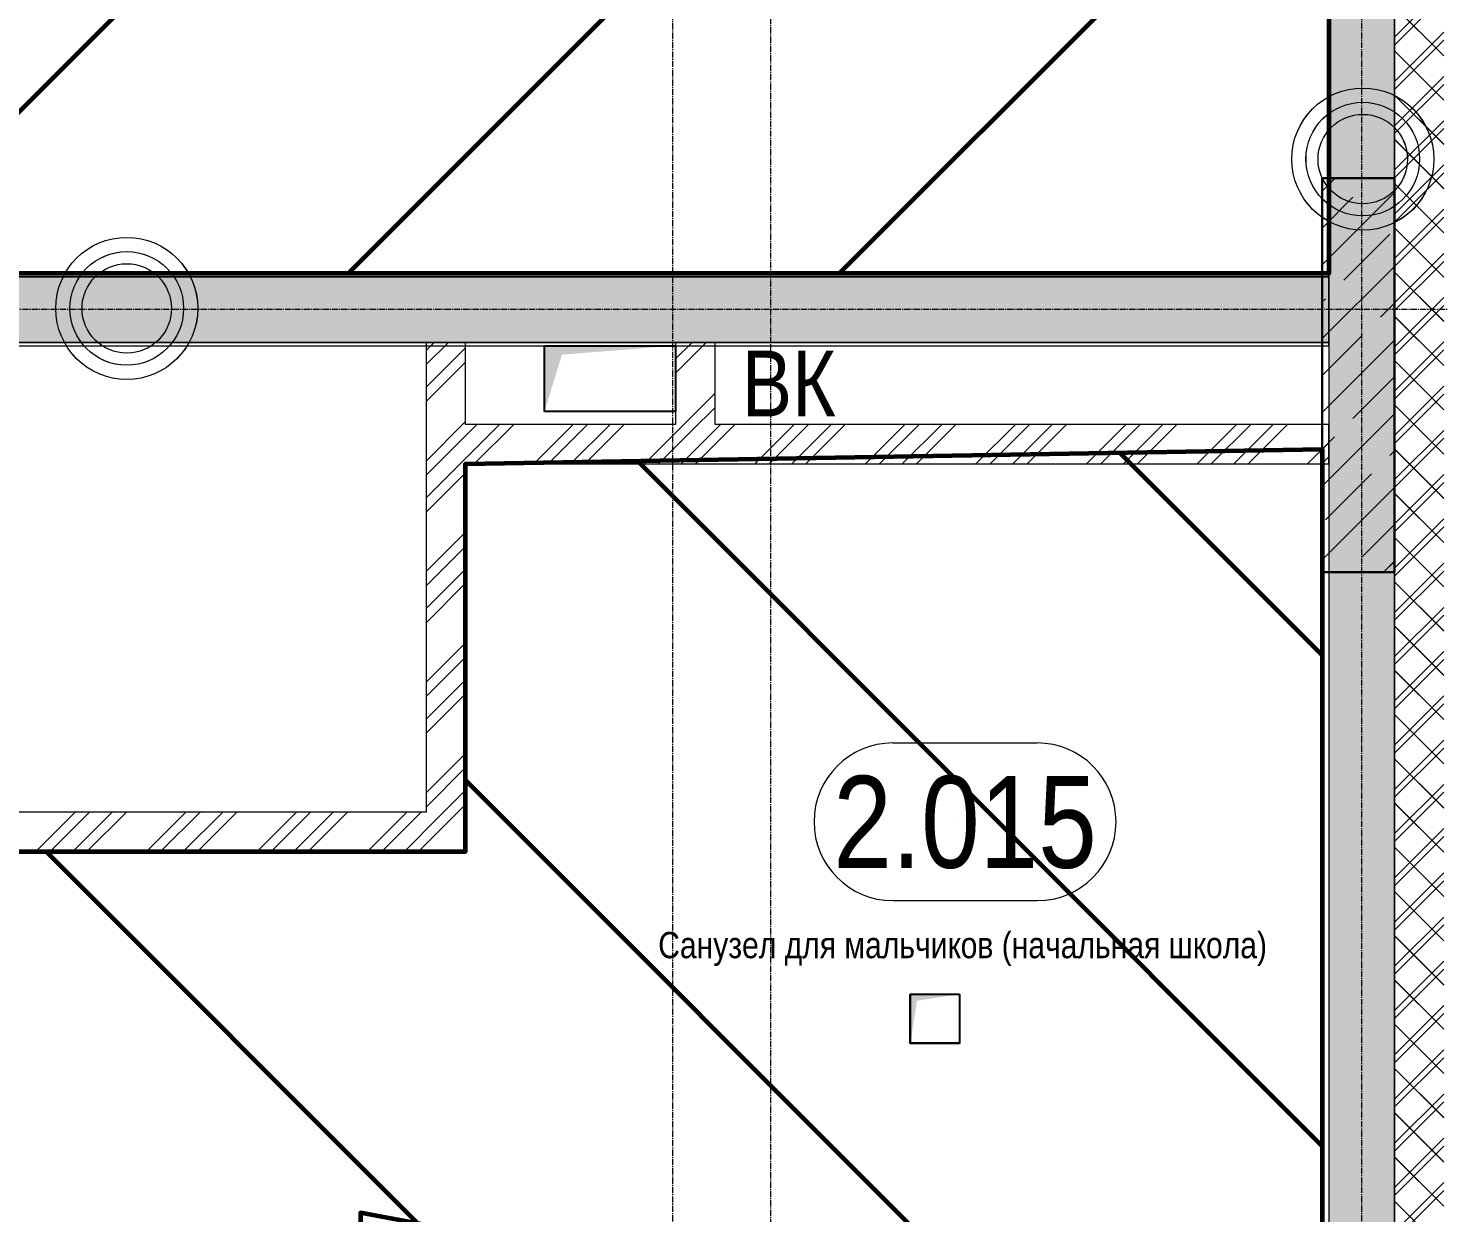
# Model space of a CAD drawing. Header units: millimetres. Extents: x 470010 to 1231400, y -134005 to 421770.
# Drawn here: x 688911 to 693208, y -35161 to -31555 of the extents above; entities that cross this region are included whole.
import ezdxf
from ezdxf.enums import TextEntityAlignment as Align

# ---------------------------------------------------------------- set-up
doc = ezdxf.new("R2010")
doc.units = ezdxf.units.MM
doc.linetypes.add('CENTER2', pattern=[28.575, 19.05, -3.175, 3.175, -3.175])
doc.linetypes.add('HIDDEN2', pattern=[4.7625, 3.175, -1.5875])
doc.layers.get('Defpoints').update_dxf_attribs({"color": 140})
for name, color, linetype, lineweight in [('0) шп потолок', 3, 'Continuous', 60), ('АР_Area', 5, 'Continuous', 5), ('АР_Колонны', 70, 'Continuous', 30), ('АР_Стены ЖБ', 7, 'Continuous', 35), ('АР_Стены кирпич', 32, 'Continuous', 20), ('АР_Стены ПЕНОблок', 52, 'Continuous', 20), ('АР_Тонкая', 254, 'Continuous', 5), ('АР_Утеплитель', 31, 'Continuous', 0), ('АР_Штриховка', 8, 'Continuous', 0), ('ВК_Шахты', 5, 'Continuous', 9)]:
    doc.layers.add(name, color=color, linetype=linetype, lineweight=lineweight)
doc.layers.add('АР_Делит', color=120, linetype='Continuous', lineweight=0, plot=False)
doc.layers.add('РД_Оси_100', color=7, linetype='Continuous', lineweight=0, true_color=0x525252)
doc.styles.add('style1', font='ARIALN.TTF')

# ---------------------------------------------------------------- blocks, each defined once
blk = doc.blocks.new('СОШ_2200_АР_ОСИ_М100_28.05.24')
at = {"layer": 'РД_Оси_100', "color": 251, "linetype": 'CENTER2', "true_color": 0x636466}
for p, q in [((20100, -6155), (20100, 139938.679)), ((29555, 61200), (-5954.958, 61200))]:
    blk.add_line(p, q, dxfattribs=at)
for points in [[(17850, 139938.679), (18000, 139538.679), (18000, -6194.092)], [(18300, -6196.31), (18300, 139538.679), (18450, 139938.679)]]:
    blk.add_lwpolyline(points, dxfattribs=at)
blk = doc.blocks.new('MOK-МаркаПом_овал_ареал')
for p, q in [((-2.75, 3), (2.75, 3)), ((-2.75, -3), (2.75, -3))]:
    blk.add_line(p, q)
for centre, radius, start, end in [((-2.75, 0), 3, 90, 270), ((2.75, 0), 3, 270, 90), ((-3.75, 0), 3.5, 0, 0.001)]:
    blk.add_arc(centre, radius, start, end)
at = {"color": 0, "style": 'style1'}
blk.add_attdef('АР-ПОМЕЩЕНИЕ:НОМЕР', text='', height=3.5, dxfattribs=at).set_placement((0, 0), align=Align.MIDDLE)
at = {"layer": 'Defpoints', "color": 2, "style": 'style1'}
blk.add_attdef('АР-ПОМЕЩЕНИЕ:НАИМЕНОВАНИЕ', text='', height=1, dxfattribs=at).set_placement((-0.094, -4.814), align=Align.MIDDLE)
blk = doc.blocks.new('A$C9108343f')
at = {"layer": 'АР_Штриховка', "linetype": 'Continuous', "lineweight": 0, "true_color": 0x000000}
h = blk.add_hatch(dxfattribs=at)
h.set_pattern_fill('AR-CONC', color=18, angle=-360, style=0)
h.set_pattern_definition([(50, (-63444.08, -115658.25), (182.18467, -15.93909), [19.05, -209.55]), (355, (-63444.08, -115658.25), (-35.24342, 191.05685), [15.24, -167.64058]), (100.45144, (-63428.9, -115659.58), (146.94125, 175.11775), [16.19001, -178.09024]), (46.1842, (-63444.08, -115607.45), (271.07904, -42.04233), [28.575, -314.325]), (96.63556, (-63421.5, -115610.95), (237.40413, 247.42612), [24.28502, -267.1356]), (351.18415, (-63444.08, -115607.45), (237.40413, 247.42612), [22.85997, -251.45973]), (21, (-63418.68, -115620.15), (151.61439, -102.2652), [19.05, -209.55]), (326, (-63418.68, -115620.15), (61.80203, 184.18797), [15.24, -167.64]), (71.451445, (-63406.05, -115628.67), (213.41642, 81.92277), [16.19001, -178.08994]), (37.5, (-63444.08, -115658.25), (3.088603, 84.555039), [0, -165.608, 0, -170.18, 0, -168.275]), (7.5, (-63444.08, -115658.25), (66.819663, 100.180575), [0, -97.028, 0, -161.798, 0, -64.135]), (327.5, (-63500.725, -115658.25), (135.590595, -5.728744), [0, -63.5, 0, -198.12, 0, -262.89]), (317.5, (-63526.13, -115658.25), (148.12918, 25.42649), [0, -82.55, 0, -131.572, 0, -186.69])])
h.paths.add_polyline_path([(27355, 75330), (27155, 75530), (27155, 40455), (27355, 40455)], flags=0)
h = blk.add_hatch(dxfattribs=at)
h.set_pattern_fill('ANSI37', color=18, scale=30, angle=-360, style=0)
h.set_pattern_definition([(45, (-63444.08, -115658.25), (-67.35192, 67.35192), []), (135, (-63444.08, -115658.25), (-67.35192, -67.35192), [])])
h.paths.add_polyline_path([(27505, 75180), (27355, 75330), (27355, 40455), (27505, 40455)], flags=0)
h = blk.add_hatch(dxfattribs=at)
h.set_pattern_fill('AR-CONC', color=18, angle=45, style=0)
h.set_pattern_definition([(95, (-63444.08, -115658.25), (140.09465, 117.55338), [19.05, -209.55]), (40, (-63444.08, -115658.25), (-160.01845, 110.17673), [15.24, -167.64058]), (145.45144, (-63432.4, -115648.45), (-19.9238, 227.7301), [16.19001, -178.09024]), (91.1842, (-63480, -115622.33), (221.41024, 161.95341), [28.575, -314.325]), (141.63556, (-63461.55, -115608.83), (-7.08662, 342.82676), [24.28502, -267.1356]), (36.18415, (-63480, -115622.33), (-7.0866, 342.82676), [22.85997, -251.45973]), (66, (-63453.06, -115613.35), (179.51998, 34.89515), [19.05, -209.55]), (11, (-63453.06, -115613.35), (-86.53993, 173.9412), [15.24, -167.64]), (116.451445, (-63438.1, -115610.44), (92.98005, 208.83634), [16.19001, -178.08994]), (82.5, (-63444.08, -115658.25), (-57.60547, 61.973414), [0, -165.608, 0, -170.18, 0, -168.275]), (52.5, (-63444.08, -115658.25), (-23.589727, 118.087), [0, -97.028, 0, -161.798, 0, -64.135]), (12.5, (-63484.135, -115698.3), (99.927863, 91.826196), [0, -63.5, 0, -198.12, 0, -262.89]), (2.5, (-63502.1, -115716.26), (86.763904, 122.72239), [0, -82.55, 0, -131.572, 0, -186.69])])
h.paths.add_polyline_path([(27155, 67855), (27155, 68055), (20555, 68055), (20555, 67855)], flags=0)
h = blk.add_hatch(dxfattribs=at)
h.set_pattern_fill('ANSI32', color=18, scale=25, style=0)
h.set_pattern_definition([(45, (-63444.08, -115658.25), (-168.3798, 168.3798), []), (45, (-63331.83, -115658.25), (-168.3798, 168.3798), [])])
h.paths.add_polyline_path([(24405, 66425), (24485, 66395), (24525, 66425), (24525, 67485), (24495, 67565), (24405, 67605)], flags=0)
h.paths.add_polyline_path([(24405, 67605), (24495, 67565), (24525, 67605), (24525, 67855), (24405, 67855)], flags=0)
h = blk.add_hatch(dxfattribs=at)
h.set_pattern_fill('ANSI32', color=18, scale=25, style=0)
h.set_pattern_definition([(45, (-63444.08, -115658.25), (-168.3798, 168.3798), []), (45, (-63331.83, -115658.25), (-168.3798, 168.3798), [])])
h.paths.add_polyline_path([(25165.1, 67605), (25245.1, 67575), (25285.1, 67605), (25285.1, 67855), (25165.1, 67855)], flags=0)
h = blk.add_hatch(dxfattribs=at)
h.set_pattern_fill('ANSI32', color=18, scale=25, angle=360, style=0)
h.set_pattern_definition([(45, (-63444.08, -115658.25), (-168.3798, 168.3798), []), (45, (-63331.83, -115658.25), (-168.3798, 168.3798), [])])
h.paths.add_polyline_path([(27155, 67485), (27155, 67605), (25285.1, 67605), (25245.1, 67575), (25285.1, 67485)], flags=0)
h.paths.add_polyline_path([(25285.1, 67485), (25245.1, 67575), (25165.1, 67605), (24525, 67605), (24495, 67565), (24525, 67485)], flags=0)
h = blk.add_hatch(dxfattribs=at)
h.set_pattern_fill('ANSI32', color=18, scale=25, style=0)
h.set_pattern_definition([(45, (-63444.08, -115658.25), (-168.3798, 168.3798), []), (45, (-63331.83, -115658.25), (-168.3798, 168.3798), [])])
h.paths.add_polyline_path([(21875, 66425), (21755, 66305), (22125, 66305), (22165, 66395), (22125, 66425)], flags=0)
h.paths.add_polyline_path([(22245, 66425), (22165, 66395), (22125, 66305), (24525, 66305), (24485, 66395), (24405, 66425)], flags=0)
h.paths.add_polyline_path([(24525, 66425), (24485, 66395), (24525, 66305)], flags=0)
at = {"color": 18, "linetype": 'Continuous', "true_color": 0x000000}
for p, q in [((24765.1, 67645), (24765.1, 67845)), ((24765.1, 67845), (25165.1, 67845)), ((24765.1, 67645), (24765.1, 67845)), ((24765.1, 67845), (25165.1, 67845)), ((25165.1, 67845), (25165.1, 67645)), ((25165.1, 67845), (25165.1, 67645)), ((25165.1, 67645), (24765.1, 67645)), ((25165.1, 67645), (24765.1, 67645)), ((25880, 65720.9), (25880, 65870.9)), ((25880, 65870.9), (26030, 65870.9)), ((25880, 65720.9), (25880, 65870.9)), ((25880, 65870.9), (26030, 65870.9)), ((26030, 65870.9), (26030, 65720.9)), ((26030, 65870.9), (26030, 65720.9)), ((26030, 65720.9), (25880, 65720.9)), ((26030, 65720.9), (25880, 65720.9))]:
    blk.add_line(p, q, dxfattribs=at)
for points in [[(24765.1, 67645), (24765.1, 67845), (24819, 67817.7), (25165.1, 67845)], [(24765.1, 67645), (24765.1, 67845), (24819, 67817.7), (25165.1, 67845)], [(25880, 65720.9), (25880, 65870.9), (25900.2, 65850.4), (26030, 65870.9)], [(25880, 65720.9), (25880, 65870.9), (25900.2, 65850.4), (26030, 65870.9)]]:
    blk.add_solid(points, dxfattribs=at)
at = {"layer": '0) шп потолок'}
blk.add_lwpolyline([(27155, 70530), (27155, 68065), (19359, 68065)], dxfattribs=at)
blk.add_lwpolyline([(19565, 66305), (24525, 66305), (24525, 67485), (27135, 67529.7), (27135, 62875), (24525, 62875), (24525, 65145), (24205, 65205), (24205, 62875), (22645, 62875), (22645, 65205), (19565, 65205)], close=True, dxfattribs=at)
at = {"layer": 'АР_Делит', "color": 18, "true_color": 0x000000}
for centre, radius in [((27258.3, 68413.1), 216.3), ((27258.3, 68413.1), 173), ((27258.3, 68413.1), 136.2), ((23493, 67958.4), 216.3), ((23493, 67958.4), 173), ((23493, 67958.4), 136.2)]:
    blk.add_circle(centre, radius, dxfattribs=at)
at = {"layer": 'АР_Колонны', "color": 18, "linetype": 'HIDDEN2', "lineweight": 25, "true_color": 0x000000}
for p, q in [((27135, 68355), (27355, 68355)), ((27135, 67155), (27135, 68355)), ((27355, 68355), (27355, 67155)), ((27355, 67155), (27135, 67155))]:
    blk.add_line(p, q, dxfattribs=at)
at = {"layer": 'АР_Колонны', "color": 18, "linetype": 'Continuous', "lineweight": 15, "true_color": 0x000000}
for p, q in [((27135, 68355), (27135, 67155)), ((27355, 68355), (27135, 68355)), ((27355, 68355), (27135, 68355)), ((27135, 68355), (27135, 67155)), ((27355, 67155), (27355, 68355)), ((27355, 67155), (27355, 68355)), ((27135, 67155), (27355, 67155)), ((27135, 67155), (27355, 67155))]:
    blk.add_line(p, q, dxfattribs=at)
at = {"layer": 'АР_Стены ЖБ', "color": 18, "linetype": 'Continuous', "lineweight": 30, "true_color": 0x000000}
for p, q in [((27355, 68355), (27135, 68355)), ((27135, 68355), (27135, 67155)), ((27355, 67155), (27355, 68355)), ((27135, 67155), (27355, 67155))]:
    blk.add_line(p, q, dxfattribs=at)
at = {"layer": 'АР_Стены кирпич', "color": 18, "linetype": 'Continuous', "lineweight": 20, "true_color": 0x000000}
for p, q in [((24525, 67855), (24405, 67855)), ((24405, 67855), (24405, 67605)), ((24525, 67605), (24525, 67855)), ((25285.1, 67855), (25165.1, 67855)), ((25165.1, 67855), (25165.1, 67605)), ((25285.1, 67605), (25285.1, 67855)), ((24405, 67605), (24405, 66425)), ((25165.1, 67605), (24525, 67605)), ((27155, 67605), (25285.1, 67605)), ((27155, 67485), (27155, 67605)), ((24525, 67485), (25285.1, 67485)), ((24525, 66425), (24525, 67485)), ((25285.1, 67485), (27155, 67485)), ((24405, 66425), (22245, 66425)), ((24525, 66305), (24525, 66425)), ((24525, 66425), (24525, 66425)), ((22125, 66305), (24525, 66305)), ((24525, 66305), (24525, 66305))]:
    blk.add_line(p, q, dxfattribs=at)
at = {"layer": 'АР_Стены ПЕНОблок', "color": 18, "linetype": 'Continuous', "lineweight": 20, "true_color": 0x000000}
for p, q in [((27155, 75530), (27155, 40455)), ((27355, 40455), (27355, 75330)), ((27155, 68055), (20555, 68055)), ((27155, 67855), (27155, 68055)), ((20555, 67855), (27155, 67855))]:
    blk.add_line(p, q, dxfattribs=at)
at = {"layer": 'АР_Тонкая', "color": 18, "linetype": 'Continuous', "lineweight": 0, "true_color": 0x000000}
for p, q in [((27155, 68065), (20555, 68065)), ((20555, 68055), (27155, 68055)), ((27155, 68055), (27155, 68065)), ((27155, 67855), (20555, 67855)), ((27155, 67845), (27155, 67855)), ((20555, 67845), (27155, 67845))]:
    blk.add_line(p, q, dxfattribs=at)
at = {"layer": 'АР_Утеплитель', "color": 18, "linetype": 'Continuous', "lineweight": 0, "true_color": 0x000000}
blk.add_line((27355, 75330), (27355, 40455), dxfattribs=at)
at = {"layer": 'АР_Штриховка', "color": 18, "linetype": 'Continuous', "lineweight": 5, "true_color": 0x000000}
for p, q in [((27135, 68315.5), (27174.5, 68355)), ((27256.5, 68324.7), (27256.5, 68324.7)), ((27284.6, 68352.8), (27286.8, 68355)), ((27135, 68090.9), (27355, 68310.9)), ((27135, 68203.2), (27228.4, 68296.7)), ((27200.4, 68044.1), (27340.7, 68184.4)), ((27135, 67866.4), (27355, 68086.4)), ((27135, 67978.7), (27144.3, 67988)), ((27172.3, 68016.1), (27172.3, 68016.1)), ((27312.6, 67931.9), (27355, 67974.2)), ((27284.6, 67903.8), (27284.6, 67903.8)), ((27135, 67754.2), (27256.5, 67875.7)), ((27135, 67641.9), (27355, 67861.9)), ((27228.4, 67623.2), (27355, 67749.7)), ((27135, 67417.4), (27355, 67637.4)), ((27200.4, 67595.1), (27200.4, 67595.1)), ((27135, 67529.7), (27172.3, 67567)), ((27340.7, 67510.9), (27355, 67525.2)), ((27312.6, 67482.8), (27312.6, 67482.8)), ((27144.3, 67314.5), (27284.6, 67454.8)), ((27135, 67192.9), (27355, 67412.9)), ((27256.5, 67202.2), (27355, 67300.7)), ((27228.4, 67174.2), (27228.4, 67174.2)), ((27321.5, 67155), (27355, 67188.4))]:
    blk.add_line(p, q, dxfattribs=at)
at = {"layer": 'АР_Area', "color": 18, "linetype": 'Continuous', "lineweight": 15, "true_color": 0x000000, "xscale": 80, "yscale": 80, "zscale": 80}
blk.add_blockref('MOK-МаркаПом_овал_ареал', (26046.7, 66395.3), dxfattribs=at).add_auto_attribs({'АР-ПОМЕЩЕНИЕ:НОМЕР': '2.015', 'АР-ПОМЕЩЕНИЕ:НАИМЕНОВАНИЕ': 'Санузел для мальчиков (начальная школа)'})
at = {"layer": 'РД_Оси_100'}
blk.add_blockref('СОШ_2200_АР_ОСИ_М100_28.05.24', (7155, 6755), dxfattribs=at)
at = {"layer": 'Defpoints', "color": 18, "true_color": 0x000000, "style": 'style1'}
for p in [(143949.3, 316089.1), (143975, 281639.5), (143890.4, 273244.7), (143840, 264276.8), (143967.8, 254892.4), (12252, 104178.1), (12382.6, 96023.1)]:
    blk.add_attdef('АР-ПОМЕЩЕНИЕ:НАИМЕНОВАНИЕ', text='', height=100, dxfattribs=at).set_placement(p, align=Align.MIDDLE)
at = {"layer": 'Defpoints', "color": 18, "true_color": 0x000000, "style": 'style1', "flags": 8}
for p in [(143951.3, 279099.1), (143848.3, 269251.1), (143875.3, 260094.2), (144049.7, 250824.7), (163419.3, 238153.4), (155897.5, 237966), (183037.2, 237966), (143342.9, 237876.2)]:
    blk.add_attdef('АР-ПОМЕЩЕНИЕ:НАИМЕНОВАНИЕ', text='', height=100, dxfattribs=at).set_placement(p, align=Align.MIDDLE)
at = {"layer": 'ВК_Шахты', "color": 18, "true_color": 0x000000, "style": 'style1'}
blk.add_text('ВК', height=200, dxfattribs=at).set_placement((25366.9, 67629.8))

msp = doc.modelspace()

# ---------------------------------------------------------------- hatches: boundary and pattern name
at = {"layer": '0) шп потолок'}
h = msp.add_hatch(dxfattribs=at)
h.set_pattern_fill('ANSI31', color=3, scale=333)
h.paths.add_polyline_path([(685063.57, -43411.242), (685063.57, -42811.242), (685063.57, -42611.242), (685063.57, -42011.242), (685063.57, -41861.242), (685063.57, -40961.242), (685063.57, -39861.242), (685063.57, -39651.242), (685063.57, -38161.242), (685063.57, -37586.487), (684843.57, -37586.487), (684843.57, -37296.487), (685063.57, -37296.487), (685063.57, -36061.242), (685063.57, -35161.242), (685063.57, -34061.242), (685063.57, -32711.242), (685063.57, -32521.242), (685073.57, -32301.242), (692853.57, -32301.242), (692853.57, -32011.242), (692863.047, -28611.242), (692853.57, -28611.242), (692853.57, -27711.242), (692863.831, -26236.242), (689593.57, -26236.242), (689593.57, -25336.242), (687593.57, -25336.242), (687593.57, -25336.242), (686818.57, -25336.242), (686818.57, -29836.242), (685077.58, -29836.242), (682453.57, -29836.242), (682453.57, -30256.242), (680783.57, -30256.242), (680783.57, -54091.242), (681303.57, -54091.242), (681303.57, -54504.57), (681723.244, -54504.57), (681723.244, -54721.242), (683963.896, -54721.242), (683963.896, -54504.57), (684383.57, -54504.57), (684383.57, -54721.242), (684543.57, -54721.242), (684543.57, -54091.242), (684543.57, -52221.242), (685063.57, -52221.242), (685063.57, -51311.242), (685063.57, -50111.242), (685063.57, -49811.242), (685063.57, -46911.242), (685063.57, -46311.242), (685063.57, -45411.242)])
at = {"layer": '0) шп потолок', "true_color": 0xf26722}
h = msp.add_hatch(dxfattribs=at)
h.set_pattern_fill('ANSI31', color=30, scale=333, angle=90)
h.paths.add_polyline_path([(685283.57, -34061.242), (690243.57, -34061.242), (690243.57, -32881.242), (692853.57, -32836.56), (692853.57, -37491.242), (690243.57, -37491.242), (690243.57, -35221.242), (689923.57, -35161.242), (689923.57, -37491.242), (688363.57, -37491.242), (688363.57, -35161.243), (685283.57, -35161.242)])
at = {"layer": 'АР_Штриховка', "linetype": 'Continuous', "lineweight": 0, "true_color": 0x000000}
h = msp.add_hatch(dxfattribs=at)
h.set_pattern_fill('AR-CONC', color=18, angle=-360, style=0)
h.set_pattern_definition([(50, (602274.53, -216024.49), (182.18467, -15.93909), [19.05, -209.55]), (355, (602274.53, -216024.5), (-35.24342, 191.05685), [15.24, -167.64058]), (100.45144, (602289.71, -216025.82), (146.94125, 175.11775), [16.19001, -178.09024]), (46.1842, (602274.53, -215973.7), (271.07904, -42.04233), [28.575, -314.325]), (96.63556, (602297.12, -215977.2), (237.40413, 247.42612), [24.28502, -267.1356]), (351.18415, (602274.53, -215973.7), (237.40413, 247.42612), [22.85997, -251.45973]), (21, (602299.93, -215986.39), (151.61439, -102.2652), [19.05, -209.55]), (326, (602299.93, -215986.4), (61.80203, 184.18797), [15.24, -167.64]), (71.451445, (602312.56, -215994.91), (213.41642, 81.92277), [16.19001, -178.08994]), (37.5, (602274.53, -216024.49), (3.088603, 84.555039), [0, -165.608, 0, -170.18, 0, -168.275]), (7.5, (602274.53, -216024.49), (66.819663, 100.180575), [0, -97.028, 0, -161.798, 0, -64.135]), (327.5, (602217.89, -216024.49), (135.590595, -5.728744), [0, -63.5, 0, -198.12, 0, -262.89]), (317.5, (602192.49, -216024.49), (148.12918, 25.42649), [0, -82.55, 0, -131.572, 0, -186.69])])
h.paths.add_polyline_path([(693073.57, -25036.238), (692873.57, -24836.238), (692873.57, -59911.242), (693073.57, -59911.242)], flags=0)
h = msp.add_hatch(dxfattribs=at)
h.set_pattern_fill('ANSI37', color=18, scale=30, angle=-360, style=0)
h.set_pattern_definition([(45, (602274.53, -216024.49), (-67.35192, 67.35192), []), (135, (602274.53, -216024.49), (-67.35192, -67.35192), [])])
h.paths.add_polyline_path([(693223.57, -25186.238), (693073.57, -25036.238), (693073.57, -59911.242), (693223.57, -59911.242)], flags=0)
h = msp.add_hatch(dxfattribs=at)
h.set_pattern_fill('AR-CONC', color=18, angle=45, style=0)
h.set_pattern_definition([(95, (602274.53, -216024.49), (140.09465, 117.55338), [19.05, -209.55]), (40, (602274.53, -216024.5), (-160.01845, 110.17673), [15.24, -167.64058]), (145.45144, (602286.2, -216014.7), (-19.9238, 227.7301), [16.19001, -178.09024]), (91.1842, (602238.6, -215988.57), (221.41024, 161.95341), [28.575, -314.325]), (141.63556, (602257.06, -215975.07), (-7.08662, 342.82676), [24.28502, -267.1356]), (36.18415, (602238.6, -215988.57), (-7.0866, 342.82676), [22.85997, -251.45973]), (66, (602265.55, -215979.59), (179.51998, 34.89515), [19.05, -209.55]), (11, (602265.55, -215979.59), (-86.53993, 173.9412), [15.24, -167.64]), (116.451445, (602280.51, -215976.68), (92.98005, 208.83634), [16.19001, -178.08994]), (82.5, (602274.53, -216024.49), (-57.60547, 61.973414), [0, -165.608, 0, -170.18, 0, -168.275]), (52.5, (602274.53, -216024.49), (-23.589727, 118.087), [0, -97.028, 0, -161.798, 0, -64.135]), (12.5, (602234.48, -216064.544), (99.927863, 91.826196), [0, -63.5, 0, -198.12, 0, -262.89]), (2.5, (602216.52, -216082.5), (86.763904, 122.72239), [0, -82.55, 0, -131.572, 0, -186.69])])
h.paths.add_polyline_path([(692873.57, -32511.242), (692873.57, -32311.242), (686273.57, -32311.242), (686273.57, -32511.242)], flags=0)
h = msp.add_hatch(dxfattribs=at)
h.set_pattern_fill('ANSI32', color=18, scale=25, style=0)
h.set_pattern_definition([(45, (602274.53, -216024.5), (-168.3798, 168.3798), []), (45, (602386.78, -216024.5), (-168.3798, 168.3798), [])])
h.paths.add_polyline_path([(690123.57, -33941.242), (690203.57, -33971.242), (690243.57, -33941.242), (690243.57, -32881.242), (690213.57, -32801.242), (690123.57, -32761.242)], flags=0)
h.paths.add_polyline_path([(690123.57, -32761.242), (690213.57, -32801.242), (690243.57, -32761.242), (690243.57, -32511.242), (690123.57, -32511.242)], flags=0)
h = msp.add_hatch(dxfattribs=at)
h.set_pattern_fill('ANSI32', color=18, scale=25, style=0)
h.set_pattern_definition([(45, (602274.53, -216024.5), (-168.3798, 168.3798), []), (45, (602386.78, -216024.5), (-168.3798, 168.3798), [])])
h.paths.add_polyline_path([(690883.721, -32761.242), (690963.721, -32791.242), (691003.721, -32761.242), (691003.721, -32511.234), (690883.721, -32511.234)], flags=0)
h = msp.add_hatch(dxfattribs=at)
h.set_pattern_fill('ANSI32', color=18, scale=25, angle=360, style=0)
h.set_pattern_definition([(45, (602274.53, -216024.5), (-168.3798, 168.3798), []), (45, (602386.78, -216024.5), (-168.3798, 168.3798), [])])
h.paths.add_polyline_path([(692873.57, -32881.242), (692873.57, -32761.242), (691003.721, -32761.242), (690963.721, -32791.242), (691003.721, -32881.242)], flags=0)
h.paths.add_polyline_path([(691003.721, -32881.242), (690963.721, -32791.242), (690883.721, -32761.242), (690243.57, -32761.242), (690213.57, -32801.242), (690243.57, -32881.242)], flags=0)
h = msp.add_hatch(dxfattribs=at)
h.set_pattern_fill('ANSI32', color=18, scale=25, style=0)
h.set_pattern_definition([(45, (602274.53, -216024.5), (-168.3798, 168.3798), []), (45, (602386.78, -216024.5), (-168.3798, 168.3798), [])])
h.paths.add_polyline_path([(687593.57, -33941.242), (687473.57, -34061.242), (687843.57, -34061.242), (687883.57, -33971.242), (687843.57, -33941.242)], flags=0)
h.paths.add_polyline_path([(687963.57, -33941.242), (687883.57, -33971.242), (687843.57, -34061.242), (690243.57, -34061.242), (690203.57, -33971.242), (690123.57, -33941.242)], flags=0)
h.paths.add_polyline_path([(690243.57, -33941.242), (690203.57, -33971.242), (690243.57, -34061.242)], flags=0)

# ---------------------------------------------------------------- linework, layer by layer
at = {"color": 18, "linetype": 'Continuous', "true_color": 0x000000}
for p, q in [((690483.721, -32721.242), (690483.721, -32521.242)), ((690483.721, -32521.242), (690883.721, -32521.242)), ((690483.721, -32721.242), (690483.721, -32521.242)), ((690483.721, -32521.242), (690883.721, -32521.242)), ((690883.721, -32521.242), (690883.721, -32721.242)), ((690883.721, -32521.242), (690883.721, -32721.242)), ((690883.721, -32721.242), (690483.721, -32721.242)), ((690883.721, -32721.242), (690483.721, -32721.242)), ((691598.57, -34645.369), (691598.57, -34495.369)), ((691598.57, -34495.369), (691748.57, -34495.369)), ((691598.57, -34645.369), (691598.57, -34495.369)), ((691598.57, -34495.369), (691748.57, -34495.369)), ((691748.57, -34495.369), (691748.57, -34645.369)), ((691748.57, -34495.369), (691748.57, -34645.369)), ((691748.57, -34645.369), (691598.57, -34645.369)), ((691748.57, -34645.369), (691598.57, -34645.369))]:
    msp.add_line(p, q, dxfattribs=at)
msp.add_solid([(690483.721, -32721.242), (690483.721, -32521.242), (690537.58, -32548.558), (690883.721, -32521.242)], dxfattribs=at)
msp.add_solid([(690483.721, -32721.242), (690483.721, -32521.242), (690537.58, -32548.558), (690883.721, -32521.242)], dxfattribs=at)
at = {"layer": '0) шп потолок'}
msp.add_lwpolyline([(692873.57, -29836.242), (692873.57, -32301.242), (685077.58, -32301.242)], dxfattribs=at)
msp.add_lwpolyline([(685283.57, -34061.242), (690243.57, -34061.242), (690243.57, -32881.242), (692853.57, -32836.56), (692853.57, -37491.242), (690243.57, -37491.242), (690243.57, -35221.242), (689923.57, -35161.242), (689923.57, -37491.242), (688363.57, -37491.242), (688363.57, -35161.243), (685283.57, -35161.242)], close=True, dxfattribs=at)
at = {"layer": 'АР_Делит', "color": 18, "true_color": 0x000000}
for centre, radius in [((692976.957, -31953.162), 216.336), ((692976.957, -31953.162), 173.036), ((692976.957, -31953.162), 136.212), ((689211.65, -32407.855), 216.336), ((689211.65, -32407.855), 173.036), ((689211.65, -32407.855), 136.212)]:
    msp.add_circle(centre, radius, dxfattribs=at)
at = {"layer": 'АР_Колонны', "color": 18, "linetype": 'HIDDEN2', "lineweight": 25, "true_color": 0x000000}
for p, q in [((692853.57, -32011.242), (693073.57, -32011.242)), ((692853.57, -33211.242), (692853.57, -32011.242)), ((693073.57, -32011.242), (693073.57, -33211.242)), ((693073.57, -33211.242), (692853.57, -33211.242))]:
    msp.add_line(p, q, dxfattribs=at)
at = {"layer": 'АР_Колонны', "color": 18, "linetype": 'Continuous', "lineweight": 15, "true_color": 0x000000}
for p, q in [((692853.57, -32011.242), (692853.57, -33211.242)), ((693073.57, -32011.242), (692853.57, -32011.242)), ((693073.57, -32011.242), (692853.57, -32011.242)), ((692853.57, -32011.242), (692853.57, -33211.242)), ((693073.57, -33211.242), (693073.57, -32011.242)), ((693073.57, -33211.242), (693073.57, -32011.242)), ((692853.57, -33211.242), (693073.57, -33211.242)), ((692853.57, -33211.242), (693073.57, -33211.242))]:
    msp.add_line(p, q, dxfattribs=at)
at = {"layer": 'АР_Стены ЖБ', "color": 18, "linetype": 'Continuous', "lineweight": 30, "true_color": 0x000000}
for p, q in [((693073.57, -32011.242), (692853.57, -32011.242)), ((692853.57, -32011.242), (692853.57, -33211.242)), ((693073.57, -33211.242), (693073.57, -32011.242)), ((692853.57, -33211.242), (693073.57, -33211.242))]:
    msp.add_line(p, q, dxfattribs=at)
at = {"layer": 'АР_Стены кирпич', "color": 18, "linetype": 'Continuous', "lineweight": 20, "true_color": 0x000000}
for p, q in [((690243.57, -32511.242), (690123.57, -32511.242)), ((690123.57, -32511.242), (690123.57, -32761.242)), ((690243.57, -32761.242), (690243.57, -32511.242)), ((691003.721, -32511.234), (690883.721, -32511.234)), ((690883.721, -32511.234), (690883.721, -32761.242)), ((691003.721, -32761.242), (691003.721, -32511.234)), ((690123.57, -32761.242), (690123.57, -33941.242)), ((690883.721, -32761.242), (690243.57, -32761.242)), ((692873.57, -32761.242), (691003.721, -32761.242)), ((692873.57, -32881.242), (692873.57, -32761.242)), ((690243.57, -32881.242), (691003.721, -32881.242)), ((690243.57, -33941.242), (690243.57, -32881.242)), ((691003.721, -32881.242), (692873.57, -32881.242)), ((690123.57, -33941.242), (687963.57, -33941.242)), ((690243.57, -34061.242), (690243.57, -33941.242)), ((690243.57, -33941.242), (690243.57, -33941.242)), ((687843.57, -34061.242), (690243.57, -34061.242)), ((690243.57, -34061.242), (690243.57, -34061.242))]:
    msp.add_line(p, q, dxfattribs=at)
at = {"layer": 'АР_Стены ПЕНОблок', "color": 18, "linetype": 'Continuous', "lineweight": 20, "true_color": 0x000000}
for p, q in [((692873.57, -24836.238), (692873.57, -59911.242)), ((693073.57, -59911.242), (693073.57, -25036.238)), ((692873.57, -32311.242), (686273.57, -32311.242)), ((692873.57, -32511.242), (692873.57, -32311.242)), ((686273.57, -32511.242), (692873.57, -32511.242))]:
    msp.add_line(p, q, dxfattribs=at)
at = {"layer": 'АР_Тонкая', "color": 18, "linetype": 'Continuous', "lineweight": 0, "true_color": 0x000000}
for p, q in [((692873.57, -32301.242), (686273.57, -32301.242)), ((686273.57, -32311.242), (692873.57, -32311.242)), ((692873.57, -32311.242), (692873.57, -32301.242)), ((692873.57, -32511.242), (686273.57, -32511.242)), ((686273.57, -32521.242), (692873.57, -32521.242)), ((692873.57, -32521.242), (692873.57, -32511.242))]:
    msp.add_line(p, q, dxfattribs=at)
at = {"layer": 'АР_Утеплитель', "color": 18, "linetype": 'Continuous', "lineweight": 0, "true_color": 0x000000}
msp.add_line((693073.57, -25036.238), (693073.57, -59911.242), dxfattribs=at)
at = {"layer": 'АР_Штриховка', "color": 18, "linetype": 'Continuous', "lineweight": 5, "true_color": 0x000000}
for p, q in [((692853.57, -32050.787), (692893.115, -32011.242)), ((693003.179, -32013.431), (693005.368, -32011.242)), ((692853.57, -32275.294), (693073.57, -32055.294)), ((692853.57, -32163.041), (692947.053, -32069.558)), ((692918.989, -32322.128), (693059.306, -32181.811)), ((692853.57, -32499.8), (693073.57, -32279.8)), ((692853.57, -32387.547), (692862.863, -32378.254)), ((693031.243, -32434.381), (693073.57, -32392.053)), ((692853.57, -32612.053), (692975.116, -32490.507)), ((692853.57, -32724.307), (693073.57, -32504.307)), ((692947.053, -32743.077), (693073.57, -32616.56)), ((692853.57, -32948.813), (693073.57, -32728.813)), ((692853.57, -32836.56), (692890.926, -32799.204)), ((693059.306, -32855.33), (693073.57, -32841.066)), ((692862.863, -33051.773), (693003.179, -32911.457)), ((692853.57, -33173.319), (693073.57, -32953.319)), ((692975.116, -33164.027), (693073.57, -33065.573)), ((693040.153, -33211.242), (693073.57, -33177.826))]:
    msp.add_line(p, q, dxfattribs=at)

# ---------------------------------------------------------------- block references
msp.add_blockref('A$C9108343f', (665718.612, -100366.242))
at = {"layer": 'АР_Area', "color": 18, "linetype": 'Continuous', "lineweight": 15, "true_color": 0x000000, "xscale": 80, "yscale": 80, "zscale": 80}
msp.add_blockref('MOK-МаркаПом_овал_ареал', (691765.265, -33970.919), dxfattribs=at).add_auto_attribs({'АР-ПОМЕЩЕНИЕ:НОМЕР': '2.015', 'АР-ПОМЕЩЕНИЕ:НАИМЕНОВАНИЕ': 'Санузел для мальчиков (начальная школа)'})
at = {"layer": 'РД_Оси_100'}
msp.add_blockref('СОШ_2200_АР_ОСИ_М100_28.05.24', (672873.57, -93611.242), dxfattribs=at)

# ---------------------------------------------------------------- texts
at = {"layer": 'ВК_Шахты', "color": 18, "true_color": 0x000000, "style": 'style1'}
msp.add_text('ВК', height=200, dxfattribs=at).set_placement((691085.51, -32736.447))

doc.saveas('drawing.dxf')
